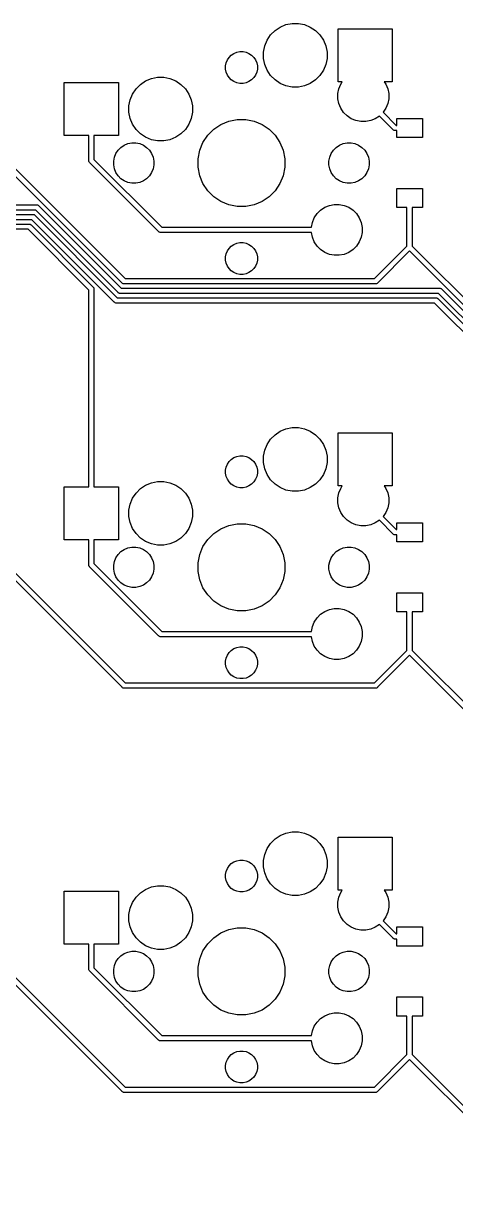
# Model space of a CAD drawing. Extents: x 52 to 337, y -160 to -34.
# Drawn here: x 135.8 to 156.2, y -94.6 to -39.5 of the extents above; entities that cross this region are included whole.
import ezdxf

# ---------------------------------------------------------------- set-up
doc = ezdxf.new("R2010")
doc.units = 0
doc.layers.add('BLACK', color=7, linetype='CONTINUOUS')

msp = doc.modelspace()

# ---------------------------------------------------------------- linework, layer by layer
at = {"layer": 'BLACK', "linetype": 'CONTINUOUS'}
for p, q in [((147.634, -39.7924), (147.879, -39.6282)), ((147.879, -39.6282), (148.152, -39.5151)), ((148.152, -39.5151), (148.442, -39.4575)), ((148.442, -39.4575), (148.738, -39.4575)), ((148.738, -39.4575), (149.028, -39.5151)), ((149.028, -39.5151), (149.301, -39.6282)), ((149.301, -39.6282), (149.546, -39.7924)), ((147.261, -40.247), (147.425, -40.0013)), ((147.425, -40.0013), (147.634, -39.7924)), ((149.546, -39.7924), (149.755, -40.0013)), ((149.755, -40.0013), (149.919, -40.247)), ((150.617, -42.2075), (150.617, -39.7075)), ((150.617, -39.7075), (153.167, -39.7075)), ((153.167, -39.7075), (153.167, -42.2075)), ((147.09, -40.8098), (147.148, -40.52)), ((147.148, -40.52), (147.261, -40.247)), ((149.919, -40.247), (150.032, -40.52)), ((150.032, -40.52), (150.09, -40.8098)), ((145.3, -41.4636), (145.329, -41.3187)), ((145.329, -41.3187), (145.385, -41.1822)), ((145.385, -41.1822), (145.467, -41.0594)), ((145.467, -41.0594), (145.572, -40.9549)), ((145.572, -40.9549), (145.695, -40.8729)), ((145.695, -40.8729), (145.831, -40.8163)), ((145.831, -40.8163), (145.976, -40.7875)), ((145.976, -40.7875), (146.124, -40.7875)), ((146.124, -40.7875), (146.269, -40.8163)), ((146.269, -40.8163), (146.405, -40.8729)), ((146.405, -40.8729), (146.528, -40.9549)), ((146.528, -40.9549), (146.633, -41.0594)), ((146.633, -41.0594), (146.715, -41.1822)), ((146.715, -41.1822), (146.771, -41.3187)), ((146.771, -41.3187), (146.8, -41.4636)), ((147.09, -41.1052), (147.09, -40.8098)), ((147.148, -41.395), (147.09, -41.1052)), ((150.09, -41.1052), (150.032, -41.395)), ((150.09, -40.8098), (150.09, -41.1052)), ((145.3, -41.6114), (145.3, -41.4636)), ((145.329, -41.7563), (145.3, -41.6114)), ((145.385, -41.8928), (145.329, -41.7563)), ((146.771, -41.7563), (146.715, -41.8928)), ((146.8, -41.6114), (146.771, -41.7563)), ((146.8, -41.4636), (146.8, -41.6114)), ((147.261, -41.668), (147.148, -41.395)), ((147.425, -41.9137), (147.261, -41.668)), ((149.919, -41.668), (149.755, -41.9137)), ((150.032, -41.395), (149.919, -41.668)), ((137.69, -44.7475), (137.69, -42.2475)), ((137.69, -42.2475), (140.24, -42.2475)), ((140.24, -42.2475), (140.24, -44.7475)), ((141.075, -42.5413), (141.284, -42.3324)), ((141.284, -42.3324), (141.529, -42.1682)), ((141.529, -42.1682), (141.802, -42.0551)), ((141.802, -42.0551), (142.092, -41.9975)), ((142.092, -41.9975), (142.388, -41.9975)), ((142.388, -41.9975), (142.678, -42.0551)), ((142.678, -42.0551), (142.951, -42.1682)), ((142.951, -42.1682), (143.196, -42.3324)), ((143.196, -42.3324), (143.405, -42.5413)), ((145.467, -42.0156), (145.385, -41.8928)), ((145.572, -42.1201), (145.467, -42.0156)), ((145.695, -42.2021), (145.572, -42.1201)), ((145.831, -42.2587), (145.695, -42.2021)), ((145.976, -42.2875), (145.831, -42.2587)), ((146.124, -42.2875), (145.976, -42.2875)), ((146.269, -42.2587), (146.124, -42.2875)), ((146.405, -42.2021), (146.269, -42.2587)), ((146.528, -42.1201), (146.405, -42.2021)), ((146.633, -42.0156), (146.528, -42.1201)), ((146.715, -41.8928), (146.633, -42.0156)), ((147.634, -42.1226), (147.425, -41.9137)), ((147.879, -42.2868), (147.634, -42.1226)), ((148.152, -42.3999), (147.879, -42.2868)), ((148.442, -42.4575), (148.152, -42.3999)), ((149.028, -42.3999), (148.738, -42.4575)), ((149.301, -42.2868), (149.028, -42.3999)), ((149.546, -42.1226), (149.301, -42.2868)), ((149.755, -41.9137), (149.546, -42.1226)), ((150.811, -42.2075), (150.617, -42.2075)), ((150.646, -42.5375), (150.737, -42.3191)), ((150.737, -42.3191), (150.811, -42.2075)), ((153.167, -42.2075), (152.789, -42.2075)), ((152.789, -42.2075), (152.863, -42.3191)), ((152.863, -42.3191), (152.954, -42.5375)), ((140.798, -43.06), (140.911, -42.787)), ((140.911, -42.787), (141.075, -42.5413)), ((143.405, -42.5413), (143.569, -42.787)), ((143.569, -42.787), (143.682, -43.06)), ((148.738, -42.4575), (148.442, -42.4575)), ((150.6, -42.7693), (150.646, -42.5375)), ((150.6, -43.0057), (150.6, -42.7693)), ((152.954, -42.5375), (153, -42.7693)), ((153, -42.7693), (153, -43.0057)), ((140.74, -43.3498), (140.798, -43.06)), ((140.74, -43.6452), (140.74, -43.3498)), ((143.682, -43.06), (143.74, -43.3498)), ((143.74, -43.3498), (143.74, -43.6452)), ((150.646, -43.2375), (150.6, -43.0057)), ((150.737, -43.4559), (150.646, -43.2375)), ((150.868, -43.6525), (150.737, -43.4559)), ((152.863, -43.4559), (152.736, -43.6467)), ((152.954, -43.2375), (152.863, -43.4559)), ((153, -43.0057), (152.954, -43.2375)), ((140.798, -43.935), (140.74, -43.6452)), ((140.911, -44.208), (140.798, -43.935)), ((143.682, -43.935), (143.569, -44.208)), ((143.74, -43.6452), (143.682, -43.935)), ((145.079, -44.2208), (145.452, -44.0663)), ((145.452, -44.0663), (145.848, -43.9875)), ((145.848, -43.9875), (146.252, -43.9875)), ((146.252, -43.9875), (146.648, -44.0663)), ((146.648, -44.0663), (147.021, -44.2208)), ((151.035, -43.8196), (150.868, -43.6525)), ((151.232, -43.9509), (151.035, -43.8196)), ((151.45, -44.0414), (151.232, -43.9509)), ((151.682, -44.0875), (151.45, -44.0414)), ((152.15, -44.0414), (151.918, -44.0875)), ((152.368, -43.9509), (152.15, -44.0414)), ((152.559, -43.8235), (152.368, -43.9509)), ((153.207, -44.4716), (152.559, -43.8235)), ((152.736, -43.6467), (153.352, -44.2625)), ((153.387, -44.2625), (153.387, -43.9375)), ((153.387, -43.9375), (154.588, -43.9375)), ((154.588, -43.9375), (154.588, -44.8375)), ((141.075, -44.4537), (140.911, -44.208)), ((141.284, -44.6626), (141.075, -44.4537)), ((143.405, -44.4537), (143.196, -44.6626)), ((143.569, -44.208), (143.405, -44.4537)), ((144.458, -44.7307), (144.743, -44.4452)), ((144.743, -44.4452), (145.079, -44.2208)), ((147.021, -44.2208), (147.357, -44.4452)), ((147.357, -44.4452), (147.642, -44.7307)), ((151.918, -44.0875), (151.682, -44.0875)), ((153.211, -44.4763), (153.207, -44.4716)), ((153.216, -44.4802), (153.211, -44.4763)), ((153.228, -44.4899), (153.216, -44.4802)), ((153.216, -44.4802), (153.216, -44.4802)), ((153.23, -44.4919), (153.228, -44.4899)), ((153.252, -44.5035), (153.23, -44.4919)), ((153.275, -44.5107), (153.252, -44.5035)), ((153.294, -44.5125), (153.275, -44.5107)), ((153.3, -44.5131), (153.294, -44.5125)), ((153.294, -44.5125), (153.294, -44.5125)), ((153.306, -44.5125), (153.3, -44.5131)), ((153.387, -44.5125), (153.306, -44.5125)), ((153.352, -44.2625), (153.387, -44.2625)), ((153.387, -44.8375), (153.387, -44.5125)), ((138.84, -44.7475), (137.69, -44.7475)), ((138.84, -45.9134), (138.84, -44.7475)), ((140.24, -44.7475), (139.09, -44.7475)), ((139.09, -44.7475), (139.09, -45.8677)), ((140.52, -45.1956), (140.693, -45.124)), ((140.693, -45.124), (140.876, -45.0875)), ((140.876, -45.0875), (141.064, -45.0875)), ((141.064, -45.0875), (141.247, -45.124)), ((141.247, -45.124), (141.42, -45.1956)), ((141.529, -44.8268), (141.284, -44.6626)), ((141.802, -44.9399), (141.529, -44.8268)), ((142.092, -44.9975), (141.802, -44.9399)), ((142.388, -44.9975), (142.092, -44.9975)), ((142.678, -44.9399), (142.388, -44.9975)), ((142.951, -44.8268), (142.678, -44.9399)), ((143.196, -44.6626), (142.951, -44.8268)), ((144.079, -45.4395), (144.233, -45.0665)), ((144.233, -45.0665), (144.458, -44.7307)), ((147.642, -44.7307), (147.867, -45.0665)), ((147.867, -45.0665), (148.021, -45.4395)), ((150.68, -45.1956), (150.853, -45.124)), ((150.853, -45.124), (151.036, -45.0875)), ((151.036, -45.0875), (151.224, -45.0875)), ((151.224, -45.0875), (151.407, -45.124)), ((151.407, -45.124), (151.58, -45.1956)), ((154.588, -44.8375), (153.387, -44.8375)), ((140.057, -45.7604), (140.128, -45.5875)), ((140.128, -45.5875), (140.232, -45.4319)), ((140.232, -45.4319), (140.364, -45.2996)), ((140.364, -45.2996), (140.52, -45.1956)), ((141.42, -45.1956), (141.576, -45.2996)), ((141.576, -45.2996), (141.708, -45.4319)), ((141.708, -45.4319), (141.812, -45.5875)), ((141.812, -45.5875), (141.883, -45.7604)), ((144, -45.8356), (144.079, -45.4395)), ((148.021, -45.4395), (148.1, -45.8356)), ((150.217, -45.7604), (150.288, -45.5875)), ((150.288, -45.5875), (150.392, -45.4319)), ((150.392, -45.4319), (150.524, -45.2996)), ((150.524, -45.2996), (150.68, -45.1956)), ((151.58, -45.1956), (151.736, -45.2996)), ((151.736, -45.2996), (151.868, -45.4319)), ((151.868, -45.4319), (151.972, -45.5875)), ((151.972, -45.5875), (152.043, -45.7604)), ((140.42, -51.6966), (134.938, -46.2143)), ((135.062, -45.9857), (140.564, -51.4875)), ((138.839, -45.9195), (138.84, -45.9134)), ((138.84, -45.9256), (138.839, -45.9195)), ((138.842, -45.944), (138.84, -45.9256)), ((138.84, -45.9256), (138.84, -45.9256)), ((138.849, -45.9676), (138.842, -45.944)), ((138.861, -45.9893), (138.849, -45.9676)), ((138.876, -46.0083), (138.861, -45.9893)), ((138.881, -46.0122), (138.876, -46.0083)), ((142.14, -49.2716), (138.881, -46.0122)), ((139.09, -45.8677), (142.285, -49.0625)), ((140.02, -45.9439), (140.057, -45.7604)), ((140.02, -46.1311), (140.02, -45.9439)), ((140.057, -46.3146), (140.02, -46.1311)), ((141.883, -45.7604), (141.92, -45.9439)), ((141.92, -46.1311), (141.883, -46.3146)), ((141.92, -45.9439), (141.92, -46.1311)), ((144, -46.2394), (144, -45.8356)), ((144.079, -46.6355), (144, -46.2394)), ((148.1, -46.2394), (148.021, -46.6355)), ((148.1, -45.8356), (148.1, -46.2394)), ((150.18, -45.9439), (150.217, -45.7604)), ((150.18, -46.1311), (150.18, -45.9439)), ((150.217, -46.3146), (150.18, -46.1311)), ((152.043, -45.7604), (152.08, -45.9439)), ((152.08, -46.1311), (152.043, -46.3146)), ((152.08, -45.9439), (152.08, -46.1311)), ((140.128, -46.4875), (140.057, -46.3146)), ((140.232, -46.6431), (140.128, -46.4875)), ((140.364, -46.7754), (140.232, -46.6431)), ((140.52, -46.8794), (140.364, -46.7754)), ((141.576, -46.7754), (141.42, -46.8794)), ((141.708, -46.6431), (141.576, -46.7754)), ((141.812, -46.4875), (141.708, -46.6431)), ((141.883, -46.3146), (141.812, -46.4875)), ((144.233, -47.0085), (144.079, -46.6355)), ((148.021, -46.6355), (147.867, -47.0085)), ((150.288, -46.4875), (150.217, -46.3146)), ((150.392, -46.6431), (150.288, -46.4875)), ((150.524, -46.7754), (150.392, -46.6431)), ((150.68, -46.8794), (150.524, -46.7754)), ((151.736, -46.7754), (151.58, -46.8794)), ((151.868, -46.6431), (151.736, -46.7754)), ((151.972, -46.4875), (151.868, -46.6431)), ((152.043, -46.3146), (151.972, -46.4875)), ((140.693, -46.951), (140.52, -46.8794)), ((140.876, -46.9875), (140.693, -46.951)), ((141.064, -46.9875), (140.876, -46.9875)), ((141.247, -46.951), (141.064, -46.9875)), ((141.42, -46.8794), (141.247, -46.951)), ((144.458, -47.3443), (144.233, -47.0085)), ((144.743, -47.6298), (144.458, -47.3443)), ((147.642, -47.3443), (147.357, -47.6298)), ((147.867, -47.0085), (147.642, -47.3443)), ((150.853, -46.951), (150.68, -46.8794)), ((151.036, -46.9875), (150.853, -46.951)), ((151.224, -46.9875), (151.036, -46.9875)), ((151.407, -46.951), (151.224, -46.9875)), ((151.58, -46.8794), (151.407, -46.951)), ((153.387, -48.1375), (153.387, -47.2375)), ((153.387, -47.2375), (154.588, -47.2375)), ((154.588, -47.2375), (154.588, -48.1375)), ((145.079, -47.8542), (144.743, -47.6298)), ((145.452, -48.0087), (145.079, -47.8542)), ((147.021, -47.8542), (146.648, -48.0087)), ((147.357, -47.6298), (147.021, -47.8542)), ((117.605, -48.0125), (136.395, -48.0125)), ((136.349, -48.2625), (117.651, -48.2625)), ((117.791, -48.4625), (136.209, -48.4625)), ((136.209, -48.4625), (136.215, -48.4619)), ((136.215, -48.4619), (136.221, -48.4625)), ((136.221, -48.4625), (136.221, -48.4625)), ((136.221, -48.4625), (136.239, -48.4643)), ((136.239, -48.4643), (136.263, -48.4715)), ((136.263, -48.4715), (136.284, -48.4831)), ((136.284, -48.4831), (136.304, -48.4987)), ((140.233, -52.1466), (136.349, -48.2625)), ((136.395, -48.0125), (136.401, -48.0119)), ((136.401, -48.0119), (136.407, -48.0125)), ((136.407, -48.0125), (136.407, -48.0125)), ((136.407, -48.0125), (136.426, -48.0143)), ((136.426, -48.0143), (136.449, -48.0215)), ((136.449, -48.0215), (136.471, -48.0331)), ((136.471, -48.0331), (136.49, -48.0487)), ((136.49, -48.0487), (136.494, -48.0535)), ((136.494, -48.0535), (140.378, -51.9375)), ((145.848, -48.0875), (145.452, -48.0087)), ((146.252, -48.0875), (145.848, -48.0875)), ((146.648, -48.0087), (146.252, -48.0875)), ((149.487, -48.6191), (149.618, -48.4225)), ((149.618, -48.4225), (149.785, -48.2554)), ((149.785, -48.2554), (149.982, -48.1241)), ((149.982, -48.1241), (150.2, -48.0336)), ((150.2, -48.0336), (150.432, -47.9875)), ((150.432, -47.9875), (150.668, -47.9875)), ((150.668, -47.9875), (150.9, -48.0336)), ((150.9, -48.0336), (151.118, -48.1241)), ((151.118, -48.1241), (151.315, -48.2554)), ((151.315, -48.2554), (151.482, -48.4225)), ((151.482, -48.4225), (151.613, -48.6191)), ((153.863, -48.1375), (153.387, -48.1375)), ((153.862, -49.9545), (153.863, -48.1375)), ((154.588, -48.1375), (154.112, -48.1375)), ((154.112, -48.1375), (154.112, -49.9545)), ((136.163, -48.7125), (117.837, -48.7125)), ((117.978, -48.9125), (136.022, -48.9125)), ((136.022, -48.9125), (136.028, -48.9119)), ((136.028, -48.9119), (136.034, -48.9125)), ((136.034, -48.9125), (136.034, -48.9125)), ((136.034, -48.9125), (136.053, -48.9143)), ((136.053, -48.9143), (136.076, -48.9215)), ((136.076, -48.9215), (136.098, -48.9331)), ((136.098, -48.9331), (136.117, -48.9487)), ((136.117, -48.9487), (136.121, -48.9535)), ((136.121, -48.9535), (139.049, -51.8815)), ((140.047, -52.5966), (136.163, -48.7125)), ((136.304, -48.4987), (136.307, -48.5035)), ((136.307, -48.5035), (140.191, -52.3875)), ((149.351, -49.0625), (149.396, -48.8375)), ((149.396, -48.8375), (149.487, -48.6191)), ((151.613, -48.6191), (151.704, -48.8375)), ((151.704, -48.8375), (151.75, -49.0693)), ((135.977, -49.1625), (118.023, -49.1625)), ((138.84, -52.026), (135.977, -49.1625)), ((142.144, -49.2763), (142.14, -49.2716)), ((142.149, -49.2802), (142.144, -49.2763)), ((142.163, -49.2919), (142.149, -49.2802)), ((142.149, -49.2802), (142.149, -49.2802)), ((142.181, -49.3013), (142.163, -49.2919)), ((142.185, -49.3035), (142.181, -49.3013)), ((142.208, -49.3107), (142.185, -49.3035)), ((142.227, -49.3125), (142.208, -49.3107)), ((142.233, -49.3131), (142.227, -49.3125)), ((142.227, -49.3125), (142.227, -49.3125)), ((142.239, -49.3125), (142.233, -49.3131)), ((149.351, -49.3125), (142.239, -49.3125)), ((142.285, -49.0625), (149.351, -49.0625)), ((149.396, -49.5375), (149.351, -49.3125)), ((149.487, -49.7559), (149.396, -49.5375)), ((151.704, -49.5375), (151.613, -49.7559)), ((151.75, -49.3057), (151.704, -49.5375)), ((151.75, -49.0693), (151.75, -49.3057)), ((145.385, -50.1822), (145.467, -50.0594)), ((145.467, -50.0594), (145.572, -49.9549)), ((145.572, -49.9549), (145.695, -49.8729)), ((145.695, -49.8729), (145.831, -49.8163)), ((145.831, -49.8163), (145.976, -49.7875)), ((145.976, -49.7875), (146.124, -49.7875)), ((146.124, -49.7875), (146.269, -49.8163)), ((146.269, -49.8163), (146.405, -49.8729)), ((146.405, -49.8729), (146.528, -49.9549)), ((146.528, -49.9549), (146.633, -50.0594)), ((146.633, -50.0594), (146.715, -50.1822)), ((149.618, -49.9525), (149.487, -49.7559)), ((149.785, -50.1196), (149.618, -49.9525)), ((149.982, -50.2509), (149.785, -50.1196)), ((151.315, -50.1196), (151.118, -50.2509)), ((151.482, -49.9525), (151.315, -50.1196)), ((151.613, -49.7559), (151.482, -49.9525)), ((152.329, -51.4875), (153.862, -49.9545)), ((154.112, -49.9545), (160.408, -56.25)), ((145.3, -50.4636), (145.329, -50.3187)), ((145.3, -50.6114), (145.3, -50.4636)), ((145.329, -50.7563), (145.3, -50.6114)), ((145.329, -50.3187), (145.385, -50.1822)), ((146.715, -50.1822), (146.771, -50.3187)), ((146.771, -50.3187), (146.8, -50.4636)), ((146.8, -50.6114), (146.771, -50.7563)), ((146.8, -50.4636), (146.8, -50.6114)), ((150.2, -50.3414), (149.982, -50.2509)), ((150.432, -50.3875), (150.2, -50.3414)), ((150.668, -50.3875), (150.432, -50.3875)), ((150.9, -50.3414), (150.668, -50.3875)), ((151.118, -50.2509), (150.9, -50.3414)), ((153.987, -50.183), (152.474, -51.6965)), ((160.264, -56.4591), (153.987, -50.183)), ((145.385, -50.8928), (145.329, -50.7563)), ((145.467, -51.0156), (145.385, -50.8928)), ((145.572, -51.1201), (145.467, -51.0156)), ((145.695, -51.2021), (145.572, -51.1201)), ((145.831, -51.2587), (145.695, -51.2021)), ((146.405, -51.2021), (146.269, -51.2587)), ((146.528, -51.1201), (146.405, -51.2021)), ((146.633, -51.0156), (146.528, -51.1201)), ((146.715, -50.8928), (146.633, -51.0156)), ((146.771, -50.7563), (146.715, -50.8928)), ((140.424, -51.7013), (140.42, -51.6966)), ((140.428, -51.7052), (140.424, -51.7013)), ((140.443, -51.7169), (140.428, -51.7052)), ((140.464, -51.7285), (140.443, -51.7169)), ((140.488, -51.7357), (140.464, -51.7285)), ((140.506, -51.7375), (140.488, -51.7357)), ((140.512, -51.7381), (140.506, -51.7375)), ((140.506, -51.7375), (140.506, -51.7375)), ((140.519, -51.7375), (140.512, -51.7381)), ((152.375, -51.7375), (140.519, -51.7375)), ((140.564, -51.4875), (152.329, -51.4875)), ((145.976, -51.2875), (145.831, -51.2587)), ((146.124, -51.2875), (145.976, -51.2875)), ((146.269, -51.2587), (146.124, -51.2875)), ((152.381, -51.7381), (152.375, -51.7375)), ((152.387, -51.7375), (152.381, -51.7381)), ((152.406, -51.7357), (152.387, -51.7375)), ((152.387, -51.7375), (152.387, -51.7375)), ((152.429, -51.7285), (152.406, -51.7357)), ((152.451, -51.7169), (152.429, -51.7285)), ((152.47, -51.7013), (152.451, -51.7169)), ((152.474, -51.6965), (152.47, -51.7013)), ((138.84, -55.6151), (138.84, -52.026)), ((139.049, -51.8815), (139.054, -51.8854)), ((139.054, -51.8854), (139.058, -51.8902)), ((139.058, -51.8902), (139.069, -51.9044)), ((139.069, -51.9044), (139.076, -51.9164)), ((139.076, -51.9164), (139.081, -51.9262)), ((139.081, -51.9262), (139.088, -51.9497)), ((139.088, -51.9497), (139.09, -51.9681)), ((139.09, -51.9681), (139.09, -51.9681)), ((139.09, -51.9681), (139.091, -51.9742)), ((139.091, -51.9742), (139.09, -51.9804)), ((139.09, -51.9804), (139.09, -61.2975)), ((140.237, -52.1513), (140.233, -52.1466)), ((140.256, -52.1669), (140.237, -52.1513)), ((140.278, -52.1786), (140.256, -52.1669)), ((140.302, -52.1857), (140.278, -52.1786)), ((140.32, -52.1875), (140.302, -52.1857)), ((140.326, -52.1881), (140.32, -52.1875)), ((140.32, -52.1875), (140.32, -52.1875)), ((140.332, -52.1875), (140.326, -52.1881)), ((155.356, -52.1875), (140.332, -52.1875)), ((140.378, -51.9375), (155.401, -51.9375)), ((160.077, -56.9091), (155.356, -52.1875)), ((155.401, -51.9375), (155.407, -51.9369)), ((155.407, -51.9369), (155.413, -51.9375)), ((155.413, -51.9375), (155.413, -51.9375)), ((155.413, -51.9375), (155.432, -51.9393)), ((155.432, -51.9393), (155.455, -51.9465)), ((155.455, -51.9465), (155.477, -51.9581)), ((155.477, -51.9581), (155.496, -51.9737)), ((155.496, -51.9737), (155.5, -51.9785)), ((155.5, -51.9785), (160.222, -56.7)), ((140.051, -52.6013), (140.047, -52.5966)), ((140.07, -52.617), (140.051, -52.6013)), ((140.092, -52.6286), (140.07, -52.617)), ((140.115, -52.6357), (140.092, -52.6286)), ((140.134, -52.6375), (140.115, -52.6357)), ((140.14, -52.6381), (140.134, -52.6375)), ((140.134, -52.6375), (140.134, -52.6375)), ((140.146, -52.6375), (140.14, -52.6381)), ((155.169, -52.6375), (140.146, -52.6375)), ((140.191, -52.3875), (155.215, -52.3875)), ((157.89, -55.3583), (155.169, -52.6375)), ((155.215, -52.3875), (155.221, -52.3869)), ((155.221, -52.3869), (155.227, -52.3875)), ((155.227, -52.3875), (155.227, -52.3875)), ((155.227, -52.3875), (155.245, -52.3893)), ((155.245, -52.3893), (155.269, -52.3965)), ((155.269, -52.3965), (155.291, -52.4081)), ((155.291, -52.4081), (155.31, -52.4237)), ((155.31, -52.4237), (155.314, -52.4285)), ((155.314, -52.4285), (158.099, -55.2138)), ((138.84, -61.2975), (138.84, -55.6151)), ((138.84, -55.6151), (138.84, -55.6151)), ((147.425, -59.0513), (147.634, -58.8424)), ((147.634, -58.8424), (147.879, -58.6782)), ((147.879, -58.6782), (148.152, -58.5651)), ((148.152, -58.5651), (148.442, -58.5075)), ((148.442, -58.5075), (148.738, -58.5075)), ((148.738, -58.5075), (149.028, -58.5651)), ((149.028, -58.5651), (149.301, -58.6782)), ((149.301, -58.6782), (149.546, -58.8424)), ((149.546, -58.8424), (149.755, -59.0513)), ((150.617, -61.2575), (150.617, -58.7575)), ((150.617, -58.7575), (153.167, -58.7575)), ((153.167, -58.7575), (153.167, -61.2575)), ((147.148, -59.57), (147.261, -59.297)), ((147.261, -59.297), (147.425, -59.0513)), ((149.755, -59.0513), (149.919, -59.297)), ((149.919, -59.297), (150.032, -59.57)), ((145.467, -60.1094), (145.572, -60.0049)), ((145.572, -60.0049), (145.695, -59.9229)), ((145.695, -59.9229), (145.831, -59.8663)), ((145.831, -59.8663), (145.976, -59.8375)), ((145.976, -59.8375), (146.124, -59.8375)), ((146.124, -59.8375), (146.269, -59.8663)), ((146.269, -59.8663), (146.405, -59.9229)), ((146.405, -59.9229), (146.528, -60.0049)), ((146.528, -60.0049), (146.633, -60.1094)), ((147.09, -59.8598), (147.148, -59.57)), ((147.09, -60.1552), (147.09, -59.8598)), ((150.032, -59.57), (150.09, -59.8598)), ((150.09, -59.8598), (150.09, -60.1552)), ((145.3, -60.5136), (145.329, -60.3687)), ((145.3, -60.6614), (145.3, -60.5136)), ((145.329, -60.3687), (145.385, -60.2322)), ((145.385, -60.2322), (145.467, -60.1094)), ((146.633, -60.1094), (146.715, -60.2322)), ((146.715, -60.2322), (146.771, -60.3687)), ((146.771, -60.3687), (146.8, -60.5136)), ((146.8, -60.5136), (146.8, -60.6614)), ((147.148, -60.445), (147.09, -60.1552)), ((147.261, -60.718), (147.148, -60.445)), ((150.032, -60.445), (149.919, -60.718)), ((150.09, -60.1552), (150.032, -60.445)), ((141.529, -61.2182), (141.802, -61.1051)), ((141.802, -61.1051), (142.092, -61.0475)), ((142.092, -61.0475), (142.388, -61.0475)), ((142.388, -61.0475), (142.678, -61.1051)), ((142.678, -61.1051), (142.951, -61.2182)), ((145.329, -60.8063), (145.3, -60.6614)), ((145.385, -60.9428), (145.329, -60.8063)), ((145.467, -61.0656), (145.385, -60.9428)), ((145.572, -61.1701), (145.467, -61.0656)), ((146.633, -61.0656), (146.528, -61.1701)), ((146.715, -60.9428), (146.633, -61.0656)), ((146.771, -60.8063), (146.715, -60.9428)), ((146.8, -60.6614), (146.771, -60.8063)), ((147.425, -60.9637), (147.261, -60.718)), ((147.634, -61.1726), (147.425, -60.9637)), ((149.755, -60.9637), (149.546, -61.1726)), ((149.919, -60.718), (149.755, -60.9637)), ((137.69, -63.7975), (137.69, -61.2975)), ((137.69, -61.2975), (138.84, -61.2975)), ((139.09, -61.2975), (140.24, -61.2975)), ((140.24, -61.2975), (140.24, -63.7975)), ((140.911, -61.837), (141.075, -61.5913)), ((141.075, -61.5913), (141.284, -61.3824)), ((141.284, -61.3824), (141.529, -61.2182)), ((142.951, -61.2182), (143.196, -61.3824)), ((143.196, -61.3824), (143.405, -61.5913)), ((143.405, -61.5913), (143.569, -61.837)), ((145.695, -61.2521), (145.572, -61.1701)), ((145.831, -61.3087), (145.695, -61.2521)), ((145.976, -61.3375), (145.831, -61.3087)), ((146.124, -61.3375), (145.976, -61.3375)), ((146.269, -61.3087), (146.124, -61.3375)), ((146.405, -61.2521), (146.269, -61.3087)), ((146.528, -61.1701), (146.405, -61.2521)), ((147.879, -61.3368), (147.634, -61.1726)), ((148.152, -61.4499), (147.879, -61.3368)), ((148.442, -61.5075), (148.152, -61.4499)), ((148.738, -61.5075), (148.442, -61.5075)), ((149.028, -61.4499), (148.738, -61.5075)), ((149.301, -61.3368), (149.028, -61.4499)), ((149.546, -61.1726), (149.301, -61.3368)), ((150.6, -61.8193), (150.646, -61.5875)), ((150.811, -61.2575), (150.617, -61.2575)), ((150.646, -61.5875), (150.737, -61.3691)), ((150.737, -61.3691), (150.811, -61.2575)), ((153.167, -61.2575), (152.789, -61.2575)), ((152.789, -61.2575), (152.863, -61.3691)), ((152.863, -61.3691), (152.954, -61.5875)), ((152.954, -61.5875), (153, -61.8193)), ((140.74, -62.3998), (140.798, -62.11)), ((140.798, -62.11), (140.911, -61.837)), ((143.569, -61.837), (143.682, -62.11)), ((143.682, -62.11), (143.74, -62.3998)), ((150.6, -62.0557), (150.6, -61.8193)), ((150.646, -62.2875), (150.6, -62.0557)), ((153, -62.0557), (152.954, -62.2875)), ((153, -61.8193), (153, -62.0557)), ((140.74, -62.6952), (140.74, -62.3998)), ((140.798, -62.985), (140.74, -62.6952)), ((143.74, -62.6952), (143.682, -62.985)), ((143.74, -62.3998), (143.74, -62.6952)), ((150.737, -62.5059), (150.646, -62.2875)), ((150.868, -62.7025), (150.737, -62.5059)), ((151.035, -62.8696), (150.868, -62.7025)), ((152.863, -62.5059), (152.736, -62.6967)), ((152.736, -62.6967), (153.352, -63.3125)), ((152.954, -62.2875), (152.863, -62.5059)), ((140.911, -63.258), (140.798, -62.985)), ((141.075, -63.5037), (140.911, -63.258)), ((143.569, -63.258), (143.405, -63.5037)), ((143.682, -62.985), (143.569, -63.258)), ((144.743, -63.4952), (145.079, -63.2708)), ((145.079, -63.2708), (145.452, -63.1163)), ((145.452, -63.1163), (145.848, -63.0375)), ((145.848, -63.0375), (146.252, -63.0375)), ((146.252, -63.0375), (146.648, -63.1163)), ((146.648, -63.1163), (147.021, -63.2708)), ((147.021, -63.2708), (147.357, -63.4952)), ((151.232, -63.0009), (151.035, -62.8696)), ((151.45, -63.0914), (151.232, -63.0009)), ((151.682, -63.1375), (151.45, -63.0914)), ((151.918, -63.1375), (151.682, -63.1375)), ((152.15, -63.0914), (151.918, -63.1375)), ((152.368, -63.0009), (152.15, -63.0914)), ((152.559, -62.8735), (152.368, -63.0009)), ((153.207, -63.5216), (152.559, -62.8735)), ((153.352, -63.3125), (153.387, -63.3125)), ((153.387, -63.3125), (153.387, -62.9875)), ((153.387, -62.9875), (154.588, -62.9875)), ((154.588, -62.9875), (154.588, -63.8875)), ((138.84, -63.7975), (137.69, -63.7975)), ((138.84, -64.9634), (138.84, -63.7975)), ((140.24, -63.7975), (139.09, -63.7975)), ((139.09, -63.7975), (139.09, -64.9177)), ((141.284, -63.7126), (141.075, -63.5037)), ((141.529, -63.8768), (141.284, -63.7126)), ((141.802, -63.9899), (141.529, -63.8768)), ((142.951, -63.8768), (142.678, -63.9899)), ((143.196, -63.7126), (142.951, -63.8768)), ((143.405, -63.5037), (143.196, -63.7126)), ((144.233, -64.1165), (144.458, -63.7807)), ((144.458, -63.7807), (144.743, -63.4952)), ((147.357, -63.4952), (147.642, -63.7807)), ((147.642, -63.7807), (147.867, -64.1165)), ((153.211, -63.5263), (153.207, -63.5216)), ((153.216, -63.5302), (153.211, -63.5263)), ((153.226, -63.5385), (153.216, -63.5302)), ((153.216, -63.5302), (153.216, -63.5302)), ((153.23, -63.5419), (153.226, -63.5385)), ((153.252, -63.5535), (153.23, -63.5419)), ((153.275, -63.5607), (153.252, -63.5535)), ((153.294, -63.5625), (153.275, -63.5607)), ((153.3, -63.5631), (153.294, -63.5625)), ((153.294, -63.5625), (153.294, -63.5625)), ((153.306, -63.5625), (153.3, -63.5631)), ((153.387, -63.5625), (153.306, -63.5625)), ((153.387, -63.8875), (153.387, -63.5625)), ((154.588, -63.8875), (153.387, -63.8875)), ((140.232, -64.4819), (140.364, -64.3496)), ((140.364, -64.3496), (140.52, -64.2456)), ((140.52, -64.2456), (140.693, -64.174)), ((140.693, -64.174), (140.876, -64.1375)), ((140.876, -64.1375), (141.064, -64.1375)), ((141.064, -64.1375), (141.247, -64.174)), ((141.247, -64.174), (141.42, -64.2456)), ((141.42, -64.2456), (141.576, -64.3496)), ((141.576, -64.3496), (141.708, -64.4819)), ((142.092, -64.0475), (141.802, -63.9899)), ((142.388, -64.0475), (142.092, -64.0475)), ((142.678, -63.9899), (142.388, -64.0475)), ((144.079, -64.4895), (144.233, -64.1165)), ((147.867, -64.1165), (148.021, -64.4895)), ((150.392, -64.4819), (150.524, -64.3496)), ((150.524, -64.3496), (150.68, -64.2456)), ((150.68, -64.2456), (150.853, -64.174)), ((150.853, -64.174), (151.036, -64.1375)), ((151.036, -64.1375), (151.224, -64.1375)), ((151.224, -64.1375), (151.407, -64.174)), ((151.407, -64.174), (151.58, -64.2456)), ((151.58, -64.2456), (151.736, -64.3496)), ((151.736, -64.3496), (151.868, -64.4819)), ((138.839, -64.9695), (138.84, -64.9634)), ((138.84, -64.9756), (138.839, -64.9695)), ((138.842, -64.994), (138.84, -64.9756)), ((138.84, -64.9756), (138.84, -64.9756)), ((138.849, -65.0176), (138.842, -64.994)), ((138.861, -65.0393), (138.849, -65.0176)), ((139.09, -64.9177), (142.285, -68.1125)), ((140.02, -64.9939), (140.057, -64.8104)), ((140.02, -65.1811), (140.02, -64.9939)), ((140.057, -64.8104), (140.128, -64.6375)), ((140.128, -64.6375), (140.232, -64.4819)), ((141.708, -64.4819), (141.812, -64.6375)), ((141.812, -64.6375), (141.883, -64.8104)), ((141.883, -64.8104), (141.92, -64.9939)), ((141.92, -64.9939), (141.92, -65.1811)), ((144, -64.8856), (144.079, -64.4895)), ((144, -65.2894), (144, -64.8856)), ((148.021, -64.4895), (148.1, -64.8856)), ((148.1, -64.8856), (148.1, -65.2894)), ((150.18, -64.9939), (150.217, -64.8104)), ((150.18, -65.1811), (150.18, -64.9939)), ((150.217, -64.8104), (150.288, -64.6375)), ((150.288, -64.6375), (150.392, -64.4819)), ((151.868, -64.4819), (151.972, -64.6375)), ((151.972, -64.6375), (152.043, -64.8104)), ((152.043, -64.8104), (152.08, -64.9939)), ((152.08, -64.9939), (152.08, -65.1811)), ((140.42, -70.7466), (134.938, -65.2643)), ((135.062, -65.0357), (140.564, -70.5375)), ((138.876, -65.0583), (138.861, -65.0393)), ((138.881, -65.0622), (138.876, -65.0583)), ((142.14, -68.3216), (138.881, -65.0622)), ((140.057, -65.3646), (140.02, -65.1811)), ((140.128, -65.5375), (140.057, -65.3646)), ((140.232, -65.6931), (140.128, -65.5375)), ((141.812, -65.5375), (141.708, -65.6931)), ((141.883, -65.3646), (141.812, -65.5375)), ((141.92, -65.1811), (141.883, -65.3646)), ((144.079, -65.6855), (144, -65.2894)), ((148.1, -65.2894), (148.021, -65.6855)), ((150.217, -65.3646), (150.18, -65.1811)), ((150.288, -65.5375), (150.217, -65.3646)), ((150.392, -65.6931), (150.288, -65.5375)), ((151.972, -65.5375), (151.868, -65.6931)), ((152.043, -65.3646), (151.972, -65.5375)), ((152.08, -65.1811), (152.043, -65.3646)), ((140.364, -65.8254), (140.232, -65.6931)), ((140.52, -65.9294), (140.364, -65.8254)), ((140.693, -66.001), (140.52, -65.9294)), ((140.876, -66.0375), (140.693, -66.001)), ((141.064, -66.0375), (140.876, -66.0375)), ((141.247, -66.001), (141.064, -66.0375)), ((141.42, -65.9294), (141.247, -66.001)), ((141.576, -65.8254), (141.42, -65.9294)), ((141.708, -65.6931), (141.576, -65.8254)), ((144.233, -66.0585), (144.079, -65.6855)), ((144.458, -66.3943), (144.233, -66.0585)), ((147.867, -66.0585), (147.642, -66.3943)), ((148.021, -65.6855), (147.867, -66.0585)), ((150.524, -65.8254), (150.392, -65.6931)), ((150.68, -65.9294), (150.524, -65.8254)), ((150.853, -66.001), (150.68, -65.9294)), ((151.036, -66.0375), (150.853, -66.001)), ((151.224, -66.0375), (151.036, -66.0375)), ((151.407, -66.001), (151.224, -66.0375)), ((151.58, -65.9294), (151.407, -66.001)), ((151.736, -65.8254), (151.58, -65.9294)), ((151.868, -65.6931), (151.736, -65.8254)), ((144.743, -66.6798), (144.458, -66.3943)), ((147.642, -66.3943), (147.357, -66.6798)), ((153.387, -67.1875), (153.387, -66.2875)), ((153.387, -66.2875), (154.588, -66.2875)), ((154.588, -66.2875), (154.588, -67.1875)), ((145.079, -66.9042), (144.743, -66.6798)), ((145.452, -67.0587), (145.079, -66.9042)), ((145.848, -67.1375), (145.452, -67.0587)), ((146.252, -67.1375), (145.848, -67.1375)), ((146.648, -67.0587), (146.252, -67.1375)), ((147.021, -66.9042), (146.648, -67.0587)), ((147.357, -66.6798), (147.021, -66.9042)), ((149.785, -67.3054), (149.982, -67.1741)), ((149.982, -67.1741), (150.2, -67.0836)), ((150.2, -67.0836), (150.432, -67.0375)), ((150.432, -67.0375), (150.668, -67.0375)), ((150.668, -67.0375), (150.9, -67.0836)), ((150.9, -67.0836), (151.118, -67.1741)), ((151.118, -67.1741), (151.315, -67.3054)), ((153.863, -67.1875), (153.387, -67.1875)), ((153.862, -69.0045), (153.863, -67.1875)), ((154.588, -67.1875), (154.112, -67.1875)), ((154.112, -67.1875), (154.112, -69.0045)), ((149.396, -67.8875), (149.487, -67.6691)), ((149.487, -67.6691), (149.618, -67.4725)), ((149.618, -67.4725), (149.785, -67.3054)), ((151.315, -67.3054), (151.482, -67.4725)), ((151.482, -67.4725), (151.613, -67.6691)), ((151.613, -67.6691), (151.704, -67.8875)), ((142.144, -68.3263), (142.14, -68.3216)), ((142.285, -68.1125), (149.351, -68.1125)), ((149.351, -68.1125), (149.396, -67.8875)), ((151.704, -67.8875), (151.75, -68.1193)), ((151.75, -68.1193), (151.75, -68.3557)), ((142.149, -68.3302), (142.144, -68.3263)), ((142.163, -68.3419), (142.149, -68.3302)), ((142.149, -68.3302), (142.149, -68.3302)), ((142.181, -68.3513), (142.163, -68.3419)), ((142.185, -68.3535), (142.181, -68.3513)), ((142.208, -68.3607), (142.185, -68.3535)), ((142.227, -68.3625), (142.208, -68.3607)), ((142.233, -68.3631), (142.227, -68.3625)), ((142.227, -68.3625), (142.227, -68.3625)), ((142.239, -68.3625), (142.233, -68.3631)), ((149.351, -68.3625), (142.239, -68.3625)), ((145.695, -68.9229), (145.831, -68.8663)), ((145.831, -68.8663), (145.976, -68.8375)), ((145.976, -68.8375), (146.124, -68.8375)), ((146.124, -68.8375), (146.269, -68.8663)), ((146.269, -68.8663), (146.405, -68.9229)), ((149.396, -68.5875), (149.351, -68.3625)), ((149.487, -68.8059), (149.396, -68.5875)), ((149.618, -69.0025), (149.487, -68.8059)), ((151.613, -68.8059), (151.482, -69.0025)), ((151.704, -68.5875), (151.613, -68.8059)), ((151.75, -68.3557), (151.704, -68.5875)), ((145.3, -69.5136), (145.329, -69.3687)), ((145.329, -69.3687), (145.385, -69.2322)), ((145.385, -69.2322), (145.467, -69.1094)), ((145.467, -69.1094), (145.572, -69.0049)), ((145.572, -69.0049), (145.695, -68.9229)), ((146.405, -68.9229), (146.528, -69.0049)), ((146.528, -69.0049), (146.633, -69.1094)), ((146.633, -69.1094), (146.715, -69.2322)), ((146.715, -69.2322), (146.771, -69.3687)), ((146.771, -69.3687), (146.8, -69.5136)), ((149.785, -69.1696), (149.618, -69.0025)), ((149.982, -69.3009), (149.785, -69.1696)), ((150.2, -69.3914), (149.982, -69.3009)), ((150.432, -69.4375), (150.2, -69.3914)), ((150.9, -69.3914), (150.668, -69.4375)), ((151.118, -69.3009), (150.9, -69.3914)), ((151.315, -69.1696), (151.118, -69.3009)), ((151.482, -69.0025), (151.315, -69.1696)), ((152.329, -70.5375), (153.862, -69.0045)), ((153.987, -69.233), (152.474, -70.7465)), ((160.264, -75.5091), (153.987, -69.233)), ((154.112, -69.0045), (160.408, -75.3)), ((145.3, -69.6614), (145.3, -69.5136)), ((145.329, -69.8063), (145.3, -69.6614)), ((145.385, -69.9428), (145.329, -69.8063)), ((145.467, -70.0656), (145.385, -69.9428)), ((146.715, -69.9428), (146.633, -70.0656)), ((146.771, -69.8063), (146.715, -69.9428)), ((146.8, -69.6614), (146.771, -69.8063)), ((146.8, -69.5136), (146.8, -69.6614)), ((150.668, -69.4375), (150.432, -69.4375)), ((145.572, -70.1701), (145.467, -70.0656)), ((145.695, -70.2521), (145.572, -70.1701)), ((145.831, -70.3087), (145.695, -70.2521)), ((145.976, -70.3375), (145.831, -70.3087)), ((146.124, -70.3375), (145.976, -70.3375)), ((146.269, -70.3087), (146.124, -70.3375)), ((146.405, -70.2521), (146.269, -70.3087)), ((146.528, -70.1701), (146.405, -70.2521)), ((146.633, -70.0656), (146.528, -70.1701)), ((140.424, -70.7513), (140.42, -70.7466)), ((140.428, -70.7552), (140.424, -70.7513)), ((140.443, -70.7669), (140.428, -70.7552)), ((140.464, -70.7785), (140.443, -70.7669)), ((140.488, -70.7857), (140.464, -70.7785)), ((140.506, -70.7875), (140.488, -70.7857)), ((140.512, -70.7881), (140.506, -70.7875)), ((140.506, -70.7875), (140.506, -70.7875)), ((140.519, -70.7875), (140.512, -70.7881)), ((152.375, -70.7875), (140.519, -70.7875)), ((140.564, -70.5375), (152.329, -70.5375)), ((152.381, -70.7881), (152.375, -70.7875)), ((152.387, -70.7875), (152.381, -70.7881)), ((152.406, -70.7857), (152.387, -70.7875)), ((152.387, -70.7875), (152.387, -70.7875)), ((152.429, -70.7785), (152.406, -70.7857)), ((152.451, -70.7669), (152.429, -70.7785)), ((152.47, -70.7513), (152.451, -70.7669)), ((152.474, -70.7465), (152.47, -70.7513)), ((147.879, -77.7282), (148.152, -77.6151)), ((148.152, -77.6151), (148.442, -77.5575)), ((148.442, -77.5575), (148.738, -77.5575)), ((148.738, -77.5575), (149.028, -77.6151)), ((149.028, -77.6151), (149.301, -77.7282)), ((147.261, -78.347), (147.425, -78.1013)), ((147.425, -78.1013), (147.634, -77.8924)), ((147.634, -77.8924), (147.879, -77.7282)), ((149.301, -77.7282), (149.546, -77.8924)), ((149.546, -77.8924), (149.755, -78.1013)), ((149.755, -78.1013), (149.919, -78.347)), ((150.617, -80.3075), (150.617, -77.8075)), ((150.617, -77.8075), (153.167, -77.8075)), ((153.167, -77.8075), (153.167, -80.3075)), ((147.09, -78.9098), (147.148, -78.62)), ((147.148, -78.62), (147.261, -78.347)), ((149.919, -78.347), (150.032, -78.62)), ((150.032, -78.62), (150.09, -78.9098)), ((145.329, -79.4187), (145.385, -79.2822)), ((145.385, -79.2822), (145.467, -79.1594)), ((145.467, -79.1594), (145.572, -79.0549)), ((145.572, -79.0549), (145.695, -78.9729)), ((145.695, -78.9729), (145.831, -78.9163)), ((145.831, -78.9163), (145.976, -78.8875)), ((145.976, -78.8875), (146.124, -78.8875)), ((146.124, -78.8875), (146.269, -78.9163)), ((146.269, -78.9163), (146.405, -78.9729)), ((146.405, -78.9729), (146.528, -79.0549)), ((146.528, -79.0549), (146.633, -79.1594)), ((146.633, -79.1594), (146.715, -79.2822)), ((146.715, -79.2822), (146.771, -79.4187)), ((147.09, -79.2052), (147.09, -78.9098)), ((147.148, -79.495), (147.09, -79.2052)), ((150.09, -79.2052), (150.032, -79.495)), ((150.09, -78.9098), (150.09, -79.2052)), ((145.3, -79.5636), (145.329, -79.4187)), ((145.3, -79.7114), (145.3, -79.5636)), ((145.329, -79.8563), (145.3, -79.7114)), ((145.385, -79.9928), (145.329, -79.8563)), ((146.771, -79.8563), (146.715, -79.9928)), ((146.771, -79.4187), (146.8, -79.5636)), ((146.8, -79.7114), (146.771, -79.8563)), ((146.8, -79.5636), (146.8, -79.7114)), ((147.261, -79.768), (147.148, -79.495)), ((147.425, -80.0137), (147.261, -79.768)), ((149.919, -79.768), (149.755, -80.0137)), ((150.032, -79.495), (149.919, -79.768)), ((137.69, -82.8475), (137.69, -80.3475)), ((137.69, -80.3475), (140.24, -80.3475)), ((140.24, -80.3475), (140.24, -82.8475)), ((141.075, -80.6413), (141.284, -80.4324)), ((141.284, -80.4324), (141.529, -80.2682)), ((141.529, -80.2682), (141.802, -80.1551)), ((141.802, -80.1551), (142.092, -80.0975)), ((142.092, -80.0975), (142.388, -80.0975)), ((142.388, -80.0975), (142.678, -80.1551)), ((142.678, -80.1551), (142.951, -80.2682)), ((142.951, -80.2682), (143.196, -80.4324)), ((143.196, -80.4324), (143.405, -80.6413)), ((145.467, -80.1156), (145.385, -79.9928)), ((145.572, -80.2201), (145.467, -80.1156)), ((145.695, -80.3021), (145.572, -80.2201)), ((145.831, -80.3587), (145.695, -80.3021)), ((145.976, -80.3875), (145.831, -80.3587)), ((146.124, -80.3875), (145.976, -80.3875)), ((146.269, -80.3587), (146.124, -80.3875)), ((146.405, -80.3021), (146.269, -80.3587)), ((146.528, -80.2201), (146.405, -80.3021)), ((146.633, -80.1156), (146.528, -80.2201)), ((146.715, -79.9928), (146.633, -80.1156)), ((147.634, -80.2226), (147.425, -80.0137)), ((147.879, -80.3868), (147.634, -80.2226)), ((148.152, -80.4999), (147.879, -80.3868)), ((149.301, -80.3868), (149.028, -80.4999)), ((149.546, -80.2226), (149.301, -80.3868)), ((149.755, -80.0137), (149.546, -80.2226)), ((150.811, -80.3075), (150.617, -80.3075)), ((150.646, -80.6375), (150.737, -80.4191)), ((150.737, -80.4191), (150.811, -80.3075)), ((153.167, -80.3075), (152.789, -80.3075)), ((152.789, -80.3075), (152.863, -80.4191)), ((152.863, -80.4191), (152.954, -80.6375)), ((140.798, -81.16), (140.911, -80.887)), ((140.911, -80.887), (141.075, -80.6413)), ((143.405, -80.6413), (143.569, -80.887)), ((143.569, -80.887), (143.682, -81.16)), ((148.442, -80.5575), (148.152, -80.4999)), ((148.738, -80.5575), (148.442, -80.5575)), ((149.028, -80.4999), (148.738, -80.5575)), ((150.6, -80.8693), (150.646, -80.6375)), ((150.6, -81.1057), (150.6, -80.8693)), ((152.954, -80.6375), (153, -80.8693)), ((153, -80.8693), (153, -81.1057)), ((140.74, -81.4498), (140.798, -81.16)), ((140.74, -81.7452), (140.74, -81.4498)), ((143.682, -81.16), (143.74, -81.4498)), ((143.74, -81.4498), (143.74, -81.7452)), ((150.646, -81.3375), (150.6, -81.1057)), ((150.737, -81.5559), (150.646, -81.3375)), ((152.954, -81.3375), (152.863, -81.5559)), ((153, -81.1057), (152.954, -81.3375)), ((140.798, -82.035), (140.74, -81.7452)), ((140.911, -82.308), (140.798, -82.035)), ((143.682, -82.035), (143.569, -82.308)), ((143.74, -81.7452), (143.682, -82.035)), ((145.452, -82.1663), (145.848, -82.0875)), ((145.848, -82.0875), (146.252, -82.0875)), ((146.252, -82.0875), (146.648, -82.1663)), ((150.868, -81.7525), (150.737, -81.5559)), ((151.035, -81.9196), (150.868, -81.7525)), ((151.232, -82.0509), (151.035, -81.9196)), ((151.45, -82.1414), (151.232, -82.0509)), ((152.368, -82.0509), (152.15, -82.1414)), ((152.559, -81.9235), (152.368, -82.0509)), ((153.207, -82.5716), (152.559, -81.9235)), ((152.863, -81.5559), (152.736, -81.7467)), ((152.736, -81.7467), (153.352, -82.3625)), ((153.387, -82.3625), (153.387, -82.0375)), ((153.387, -82.0375), (154.588, -82.0375)), ((154.588, -82.0375), (154.588, -82.9375)), ((141.075, -82.5537), (140.911, -82.308)), ((141.284, -82.7626), (141.075, -82.5537)), ((143.405, -82.5537), (143.196, -82.7626)), ((143.569, -82.308), (143.405, -82.5537)), ((144.458, -82.8307), (144.743, -82.5452)), ((144.743, -82.5452), (145.079, -82.3208)), ((145.079, -82.3208), (145.452, -82.1663)), ((146.648, -82.1663), (147.021, -82.3208)), ((147.021, -82.3208), (147.357, -82.5452)), ((147.357, -82.5452), (147.642, -82.8307)), ((151.682, -82.1875), (151.45, -82.1414)), ((151.918, -82.1875), (151.682, -82.1875)), ((152.15, -82.1414), (151.918, -82.1875)), ((153.211, -82.5763), (153.207, -82.5716)), ((153.216, -82.5802), (153.211, -82.5763)), ((153.228, -82.5899), (153.216, -82.5802)), ((153.216, -82.5802), (153.216, -82.5802)), ((153.23, -82.5919), (153.228, -82.5899)), ((153.252, -82.6035), (153.23, -82.5919)), ((153.275, -82.6107), (153.252, -82.6035)), ((153.294, -82.6125), (153.275, -82.6107)), ((153.3, -82.6131), (153.294, -82.6125)), ((153.294, -82.6125), (153.294, -82.6125)), ((153.306, -82.6125), (153.3, -82.6131)), ((153.387, -82.6125), (153.306, -82.6125)), ((153.352, -82.3625), (153.387, -82.3625)), ((153.387, -82.9375), (153.387, -82.6125)), ((138.84, -82.8475), (137.69, -82.8475)), ((138.84, -84.0134), (138.84, -82.8475)), ((140.24, -82.8475), (139.09, -82.8475)), ((139.09, -82.8475), (139.09, -83.9677)), ((140.693, -83.224), (140.876, -83.1875)), ((140.876, -83.1875), (141.064, -83.1875)), ((141.064, -83.1875), (141.247, -83.224)), ((141.529, -82.9268), (141.284, -82.7626)), ((141.802, -83.0399), (141.529, -82.9268)), ((142.092, -83.0975), (141.802, -83.0399)), ((142.388, -83.0975), (142.092, -83.0975)), ((142.678, -83.0399), (142.388, -83.0975)), ((142.951, -82.9268), (142.678, -83.0399)), ((143.196, -82.7626), (142.951, -82.9268)), ((144.079, -83.5395), (144.233, -83.1665)), ((144.233, -83.1665), (144.458, -82.8307)), ((147.642, -82.8307), (147.867, -83.1665)), ((147.867, -83.1665), (148.021, -83.5395)), ((150.853, -83.224), (151.036, -83.1875)), ((151.036, -83.1875), (151.224, -83.1875)), ((151.224, -83.1875), (151.407, -83.224)), ((154.588, -82.9375), (153.387, -82.9375)), ((140.057, -83.8604), (140.128, -83.6875)), ((140.128, -83.6875), (140.232, -83.5319)), ((140.232, -83.5319), (140.364, -83.3996)), ((140.364, -83.3996), (140.52, -83.2956)), ((140.52, -83.2956), (140.693, -83.224)), ((141.247, -83.224), (141.42, -83.2956)), ((141.42, -83.2956), (141.576, -83.3996)), ((141.576, -83.3996), (141.708, -83.5319)), ((141.708, -83.5319), (141.812, -83.6875)), ((141.812, -83.6875), (141.883, -83.8604)), ((144, -83.9356), (144.079, -83.5395)), ((148.021, -83.5395), (148.1, -83.9356)), ((150.217, -83.8604), (150.288, -83.6875)), ((150.288, -83.6875), (150.392, -83.5319)), ((150.392, -83.5319), (150.524, -83.3996)), ((150.524, -83.3996), (150.68, -83.2956)), ((150.68, -83.2956), (150.853, -83.224)), ((151.407, -83.224), (151.58, -83.2956)), ((151.58, -83.2956), (151.736, -83.3996)), ((151.736, -83.3996), (151.868, -83.5319)), ((151.868, -83.5319), (151.972, -83.6875)), ((151.972, -83.6875), (152.043, -83.8604)), ((135.062, -84.0857), (140.564, -89.5875)), ((138.839, -84.0195), (138.84, -84.0134)), ((138.84, -84.0256), (138.839, -84.0195)), ((138.842, -84.044), (138.84, -84.0256)), ((138.84, -84.0256), (138.84, -84.0256)), ((138.849, -84.0676), (138.842, -84.044)), ((138.861, -84.0893), (138.849, -84.0676)), ((138.876, -84.1083), (138.861, -84.0893)), ((138.881, -84.1122), (138.876, -84.1083)), ((142.14, -87.3716), (138.881, -84.1122)), ((139.09, -83.9677), (142.285, -87.1625)), ((140.02, -84.0439), (140.057, -83.8604)), ((140.02, -84.2311), (140.02, -84.0439)), ((140.057, -84.4146), (140.02, -84.2311)), ((141.883, -83.8604), (141.92, -84.0439)), ((141.92, -84.2311), (141.883, -84.4146)), ((141.92, -84.0439), (141.92, -84.2311)), ((144, -84.3394), (144, -83.9356)), ((148.1, -83.9356), (148.1, -84.3394)), ((150.18, -84.0439), (150.217, -83.8604)), ((150.18, -84.2311), (150.18, -84.0439)), ((150.217, -84.4146), (150.18, -84.2311)), ((152.043, -83.8604), (152.08, -84.0439)), ((152.08, -84.2311), (152.043, -84.4146)), ((152.08, -84.0439), (152.08, -84.2311)), ((140.42, -89.7966), (134.938, -84.3143)), ((140.128, -84.5875), (140.057, -84.4146)), ((140.232, -84.7431), (140.128, -84.5875)), ((140.364, -84.8754), (140.232, -84.7431)), ((141.708, -84.7431), (141.576, -84.8754)), ((141.812, -84.5875), (141.708, -84.7431)), ((141.883, -84.4146), (141.812, -84.5875)), ((144.079, -84.7355), (144, -84.3394)), ((144.233, -85.1085), (144.079, -84.7355)), ((148.021, -84.7355), (147.867, -85.1085)), ((148.1, -84.3394), (148.021, -84.7355)), ((150.288, -84.5875), (150.217, -84.4146)), ((150.392, -84.7431), (150.288, -84.5875)), ((150.524, -84.8754), (150.392, -84.7431)), ((151.868, -84.7431), (151.736, -84.8754)), ((151.972, -84.5875), (151.868, -84.7431)), ((152.043, -84.4146), (151.972, -84.5875)), ((140.52, -84.9794), (140.364, -84.8754)), ((140.693, -85.051), (140.52, -84.9794)), ((140.876, -85.0875), (140.693, -85.051)), ((141.064, -85.0875), (140.876, -85.0875)), ((141.247, -85.051), (141.064, -85.0875)), ((141.42, -84.9794), (141.247, -85.051)), ((141.576, -84.8754), (141.42, -84.9794)), ((144.458, -85.4443), (144.233, -85.1085)), ((147.867, -85.1085), (147.642, -85.4443)), ((150.68, -84.9794), (150.524, -84.8754)), ((150.853, -85.051), (150.68, -84.9794)), ((151.036, -85.0875), (150.853, -85.051)), ((151.224, -85.0875), (151.036, -85.0875)), ((151.407, -85.051), (151.224, -85.0875)), ((151.58, -84.9794), (151.407, -85.051)), ((151.736, -84.8754), (151.58, -84.9794)), ((153.387, -86.2375), (153.387, -85.3375)), ((153.387, -85.3375), (154.588, -85.3375)), ((154.588, -85.3375), (154.588, -86.2375)), ((144.743, -85.7298), (144.458, -85.4443)), ((145.079, -85.9542), (144.743, -85.7298)), ((145.452, -86.1087), (145.079, -85.9542)), ((147.021, -85.9542), (146.648, -86.1087)), ((147.357, -85.7298), (147.021, -85.9542)), ((147.642, -85.4443), (147.357, -85.7298)), ((145.848, -86.1875), (145.452, -86.1087)), ((146.252, -86.1875), (145.848, -86.1875)), ((146.648, -86.1087), (146.252, -86.1875)), ((149.618, -86.5225), (149.785, -86.3554)), ((149.785, -86.3554), (149.982, -86.2241)), ((149.982, -86.2241), (150.2, -86.1336)), ((150.2, -86.1336), (150.432, -86.0875)), ((150.432, -86.0875), (150.668, -86.0875)), ((150.668, -86.0875), (150.9, -86.1336)), ((150.9, -86.1336), (151.118, -86.2241)), ((151.118, -86.2241), (151.315, -86.3554)), ((151.315, -86.3554), (151.482, -86.5225)), ((153.863, -86.2375), (153.387, -86.2375)), ((153.862, -88.0545), (153.863, -86.2375)), ((154.588, -86.2375), (154.112, -86.2375)), ((154.112, -86.2375), (154.112, -88.0545)), ((149.351, -87.1625), (149.396, -86.9375)), ((149.396, -86.9375), (149.487, -86.7191)), ((149.487, -86.7191), (149.618, -86.5225)), ((151.482, -86.5225), (151.613, -86.7191)), ((151.613, -86.7191), (151.704, -86.9375)), ((151.704, -86.9375), (151.75, -87.1693)), ((142.144, -87.3763), (142.14, -87.3716)), ((142.149, -87.3802), (142.144, -87.3763)), ((142.163, -87.3919), (142.149, -87.3802)), ((142.149, -87.3802), (142.149, -87.3802)), ((142.18, -87.4011), (142.163, -87.3919)), ((142.185, -87.4035), (142.18, -87.4011)), ((142.208, -87.4107), (142.185, -87.4035)), ((142.227, -87.4125), (142.208, -87.4107)), ((142.233, -87.4131), (142.227, -87.4125)), ((142.227, -87.4125), (142.227, -87.4125)), ((142.239, -87.4125), (142.233, -87.4131)), ((149.351, -87.4125), (142.239, -87.4125)), ((142.285, -87.1625), (149.351, -87.1625)), ((149.396, -87.6375), (149.351, -87.4125)), ((151.75, -87.4057), (151.704, -87.6375)), ((151.75, -87.1693), (151.75, -87.4057)), ((145.385, -88.2822), (145.467, -88.1594)), ((145.467, -88.1594), (145.572, -88.0549)), ((145.572, -88.0549), (145.695, -87.9729)), ((145.695, -87.9729), (145.831, -87.9163)), ((145.831, -87.9163), (145.976, -87.8875)), ((145.976, -87.8875), (146.124, -87.8875)), ((146.124, -87.8875), (146.269, -87.9163)), ((146.269, -87.9163), (146.405, -87.9729)), ((146.405, -87.9729), (146.528, -88.0549)), ((146.528, -88.0549), (146.633, -88.1594)), ((146.633, -88.1594), (146.715, -88.2822)), ((149.487, -87.8559), (149.396, -87.6375)), ((149.618, -88.0525), (149.487, -87.8559)), ((149.785, -88.2196), (149.618, -88.0525)), ((151.482, -88.0525), (151.315, -88.2196)), ((151.613, -87.8559), (151.482, -88.0525)), ((151.704, -87.6375), (151.613, -87.8559)), ((152.329, -89.5875), (153.862, -88.0545)), ((154.112, -88.0545), (160.408, -94.35)), ((145.3, -88.5636), (145.329, -88.4187)), ((145.3, -88.7114), (145.3, -88.5636)), ((145.329, -88.8563), (145.3, -88.7114)), ((145.329, -88.4187), (145.385, -88.2822)), ((146.715, -88.2822), (146.771, -88.4187)), ((146.771, -88.4187), (146.8, -88.5636)), ((146.8, -88.7114), (146.771, -88.8563)), ((146.8, -88.5636), (146.8, -88.7114)), ((149.982, -88.3509), (149.785, -88.2196)), ((150.2, -88.4414), (149.982, -88.3509)), ((150.432, -88.4875), (150.2, -88.4414)), ((150.668, -88.4875), (150.432, -88.4875)), ((150.9, -88.4414), (150.668, -88.4875)), ((151.118, -88.3509), (150.9, -88.4414)), ((151.315, -88.2196), (151.118, -88.3509)), ((153.987, -88.283), (152.474, -89.7965)), ((160.264, -94.5591), (153.987, -88.283)), ((145.385, -88.9928), (145.329, -88.8563)), ((145.467, -89.1156), (145.385, -88.9928)), ((145.572, -89.2201), (145.467, -89.1156)), ((145.695, -89.3021), (145.572, -89.2201)), ((146.528, -89.2201), (146.405, -89.3021)), ((146.633, -89.1156), (146.528, -89.2201)), ((146.715, -88.9928), (146.633, -89.1156)), ((146.771, -88.8563), (146.715, -88.9928)), ((140.424, -89.8013), (140.42, -89.7966)), ((140.428, -89.8052), (140.424, -89.8013)), ((140.443, -89.8169), (140.428, -89.8052)), ((140.564, -89.5875), (152.329, -89.5875)), ((145.831, -89.3587), (145.695, -89.3021)), ((145.976, -89.3875), (145.831, -89.3587)), ((146.124, -89.3875), (145.976, -89.3875)), ((146.269, -89.3587), (146.124, -89.3875)), ((146.405, -89.3021), (146.269, -89.3587)), ((152.47, -89.8013), (152.451, -89.8169)), ((152.474, -89.7965), (152.47, -89.8013)), ((140.464, -89.8285), (140.443, -89.8169)), ((140.488, -89.8357), (140.464, -89.8285)), ((140.506, -89.8375), (140.488, -89.8357)), ((140.512, -89.8381), (140.506, -89.8375)), ((140.506, -89.8375), (140.506, -89.8375)), ((140.519, -89.8375), (140.512, -89.8381)), ((152.375, -89.8375), (140.519, -89.8375)), ((152.381, -89.8381), (152.375, -89.8375)), ((152.387, -89.8375), (152.381, -89.8381)), ((152.406, -89.8357), (152.387, -89.8375)), ((152.387, -89.8375), (152.387, -89.8375)), ((152.429, -89.8285), (152.406, -89.8357)), ((152.451, -89.8169), (152.429, -89.8285))]:
    msp.add_line(p, q, dxfattribs=at)

doc.saveas('drawing.dxf')
